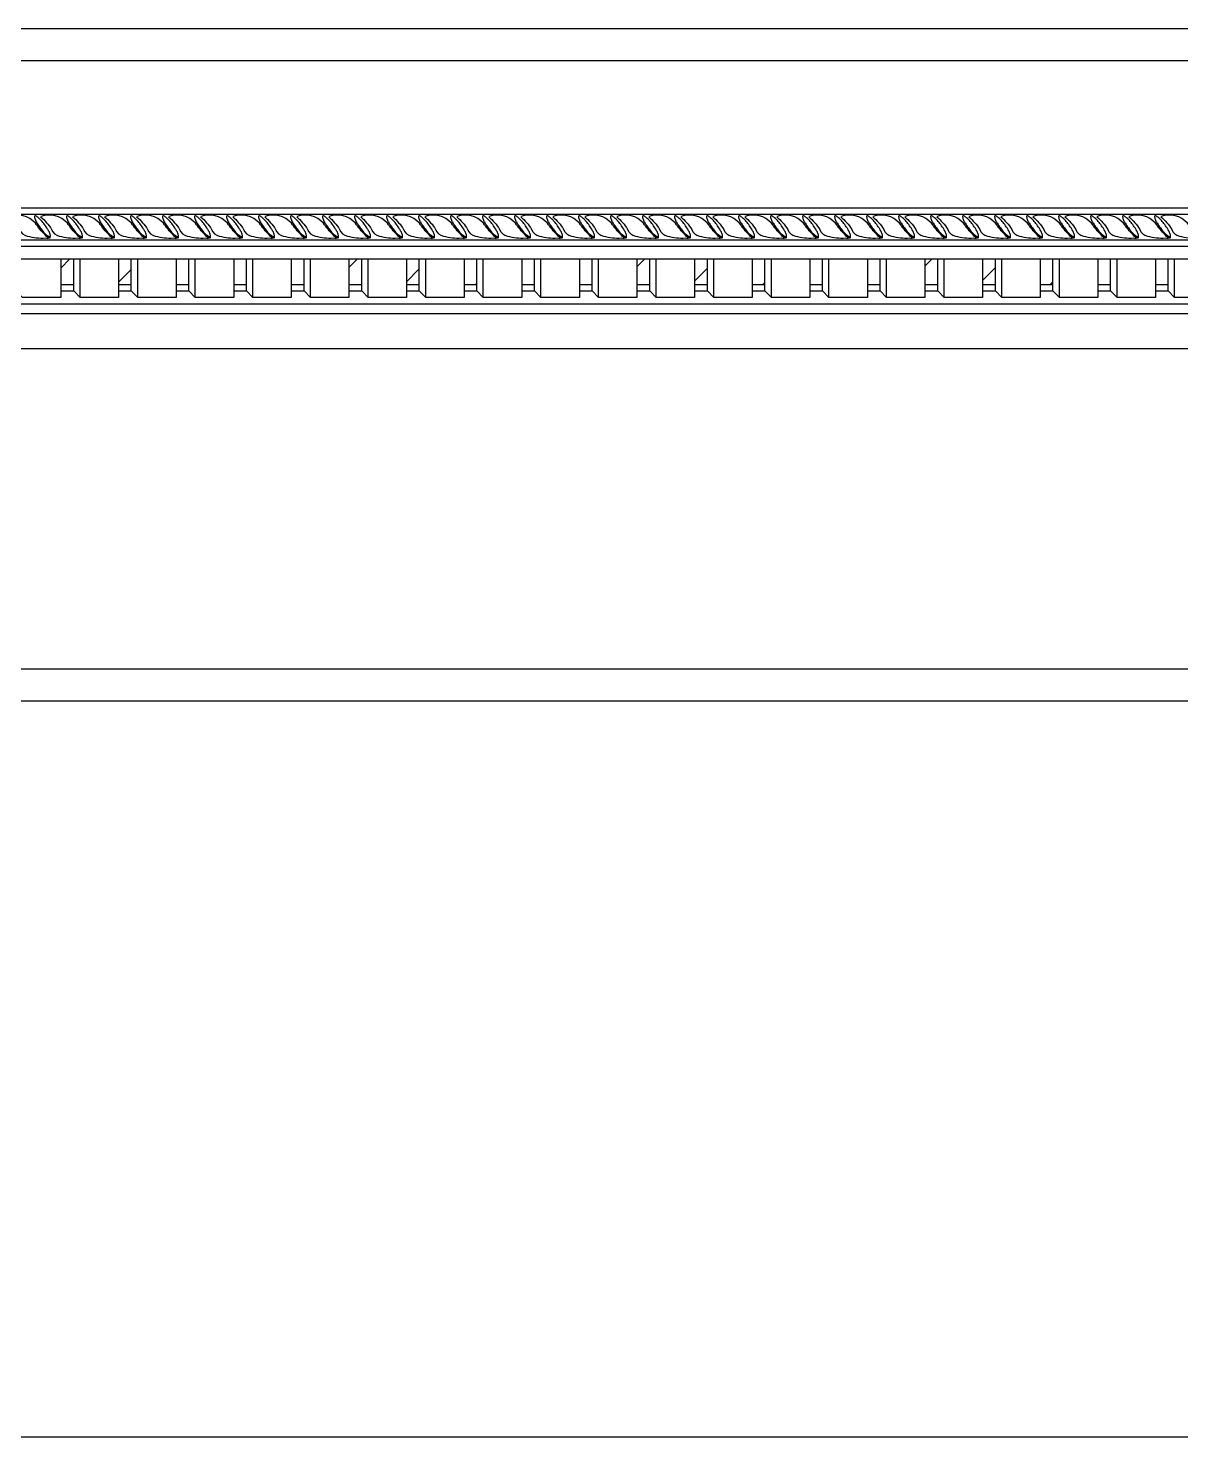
# Model space of a CAD drawing. Header units: metres. Extents: x 6109 to 10009, y 6120 to 9320.
# Drawn here: x 7686.1 to 8046.1, y 8876 to 9320.2 of the extents above; entities that cross this region are included whole.
import ezdxf

# ---------------------------------------------------------------- set-up
doc = ezdxf.new("R2010")
doc.units = ezdxf.units.M
doc.layers.add('3', color=3, linetype='Continuous')
doc.layers.add('4', color=4, linetype='Continuous')

msp = doc.modelspace()

# ---------------------------------------------------------------- hatches: boundary and pattern name
at = {"layer": '3'}
h = msp.add_hatch(dxfattribs=at)
h.set_pattern_fill('ANSI31', scale=5)
h.paths.add_polyline_path([(7700.27, 9248.21), (7696.27, 9248.21), (7696.27, 9240.21), (7700.27, 9240.21)])
h = msp.add_hatch(dxfattribs=at)
h.set_pattern_fill('ANSI31', scale=5)
h.paths.add_polyline_path([(7718.27, 9248.21), (7714.27, 9248.21), (7714.27, 9240.21), (7718.27, 9240.21)])
h = msp.add_hatch(dxfattribs=at)
h.set_pattern_fill('ANSI31', scale=5)
h.paths.add_polyline_path([(7736.27, 9248.21), (7732.27, 9248.21), (7732.27, 9240.21), (7736.27, 9240.21)])
h = msp.add_hatch(dxfattribs=at)
h.set_pattern_fill('ANSI31', scale=5)
h.paths.add_polyline_path([(7754.27, 9248.21), (7750.27, 9248.21), (7750.27, 9240.21), (7754.27, 9240.21)])
h = msp.add_hatch(dxfattribs=at)
h.set_pattern_fill('ANSI31', scale=5)
h.paths.add_polyline_path([(7772.27, 9248.21), (7768.27, 9248.21), (7768.27, 9240.21), (7772.27, 9240.21)])
h = msp.add_hatch(dxfattribs=at)
h.set_pattern_fill('ANSI31', scale=5)
h.paths.add_polyline_path([(7790.27, 9248.21), (7786.27, 9248.21), (7786.27, 9240.21), (7790.27, 9240.21)])
h = msp.add_hatch(dxfattribs=at)
h.set_pattern_fill('ANSI31', scale=5)
h.paths.add_polyline_path([(7808.27, 9248.21), (7804.27, 9248.21), (7804.27, 9240.21), (7808.27, 9240.21)])
h = msp.add_hatch(dxfattribs=at)
h.set_pattern_fill('ANSI31', scale=5)
h.paths.add_polyline_path([(7826.27, 9248.21), (7822.27, 9248.21), (7822.27, 9240.21), (7826.27, 9240.21)])
h = msp.add_hatch(dxfattribs=at)
h.set_pattern_fill('ANSI31', scale=5)
h.paths.add_polyline_path([(7844.27, 9248.21), (7840.27, 9248.21), (7840.27, 9240.21), (7844.27, 9240.21)])
h = msp.add_hatch(dxfattribs=at)
h.set_pattern_fill('ANSI31', scale=5)
h.paths.add_polyline_path([(7862.27, 9248.21), (7858.27, 9248.21), (7858.27, 9240.21), (7862.27, 9240.21)])
h = msp.add_hatch(dxfattribs=at)
h.set_pattern_fill('ANSI31', scale=5)
h.paths.add_polyline_path([(7880.27, 9248.21), (7876.27, 9248.21), (7876.27, 9240.21), (7880.27, 9240.21)])
h = msp.add_hatch(dxfattribs=at)
h.set_pattern_fill('ANSI31', scale=5)
h.paths.add_polyline_path([(7898.27, 9248.21), (7894.27, 9248.21), (7894.27, 9240.21), (7898.27, 9240.21)])
h = msp.add_hatch(dxfattribs=at)
h.set_pattern_fill('ANSI31', scale=5)
h.paths.add_polyline_path([(7916.27, 9248.21), (7912.27, 9248.21), (7912.27, 9240.21), (7916.27, 9240.21)])
h = msp.add_hatch(dxfattribs=at)
h.set_pattern_fill('ANSI31', scale=5)
h.paths.add_polyline_path([(7934.27, 9248.21), (7930.27, 9248.21), (7930.27, 9240.21), (7934.27, 9240.21)])
h = msp.add_hatch(dxfattribs=at)
h.set_pattern_fill('ANSI31', scale=5)
h.paths.add_polyline_path([(7952.27, 9248.21), (7948.27, 9248.21), (7948.27, 9240.21), (7952.27, 9240.21)])
h = msp.add_hatch(dxfattribs=at)
h.set_pattern_fill('ANSI31', scale=5)
h.paths.add_polyline_path([(7970.27, 9248.21), (7966.27, 9248.21), (7966.27, 9240.21), (7970.27, 9240.21)])
h = msp.add_hatch(dxfattribs=at)
h.set_pattern_fill('ANSI31', scale=5)
h.paths.add_polyline_path([(7988.27, 9248.21), (7984.27, 9248.21), (7984.27, 9240.21), (7988.27, 9240.21)])
h = msp.add_hatch(dxfattribs=at)
h.set_pattern_fill('ANSI31', scale=5)
h.paths.add_polyline_path([(8006.27, 9248.21), (8002.27, 9248.21), (8002.27, 9240.21), (8006.27, 9240.21)])
h = msp.add_hatch(dxfattribs=at)
h.set_pattern_fill('ANSI31', scale=5)
h.paths.add_polyline_path([(8024.27, 9248.21), (8020.27, 9248.21), (8020.27, 9240.21), (8024.27, 9240.21)])
h = msp.add_hatch(dxfattribs=at)
h.set_pattern_fill('ANSI31', scale=5)
h.paths.add_polyline_path([(8042.27, 9248.21), (8038.27, 9248.21), (8038.27, 9240.21), (8042.27, 9240.21)])

# ---------------------------------------------------------------- linework, layer by layer
for p, q in [((6185.02, 9310.21), (9933.02, 9310.21)), ((6143.02, 9262.21), (9975.02, 9262.21)), ((6145.02, 9264.21), (9973.02, 9264.21)), ((6137.02, 9252.21), (9981.02, 9252.21)), ((6139.02, 9254.21), (9975.02, 9254.21)), ((6137.02, 9248.21), (9981.02, 9248.21)), ((7702.27, 9236.21), (7702.27, 9248.21)), ((7720.27, 9236.21), (7720.27, 9248.21)), ((7738.27, 9236.21), (7738.27, 9248.21)), ((7756.27, 9236.21), (7756.27, 9248.21)), ((7774.27, 9236.21), (7774.27, 9248.21)), ((7792.27, 9236.21), (7792.27, 9248.21)), ((7810.27, 9236.21), (7810.27, 9248.21)), ((7828.27, 9236.21), (7828.27, 9248.21)), ((7846.27, 9236.21), (7846.27, 9248.21)), ((7864.27, 9236.21), (7864.27, 9248.21)), ((7882.27, 9236.21), (7882.27, 9248.21)), ((7900.27, 9236.21), (7900.27, 9248.21)), ((7918.27, 9236.21), (7918.27, 9248.21)), ((7936.27, 9236.21), (7936.27, 9248.21)), ((7954.27, 9236.21), (7954.27, 9248.21)), ((7972.27, 9236.21), (7972.27, 9248.21)), ((7990.27, 9236.21), (7990.27, 9248.21)), ((8008.27, 9236.21), (8008.27, 9248.21)), ((8026.27, 9236.21), (8026.27, 9248.21)), ((8044.27, 9236.21), (8044.27, 9248.21)), ((7696.27, 9240.21), (7700.27, 9240.21)), ((7714.27, 9240.21), (7718.27, 9240.21)), ((7732.27, 9240.21), (7736.27, 9240.21)), ((7750.27, 9240.21), (7754.27, 9240.21)), ((7768.27, 9240.21), (7772.27, 9240.21)), ((7786.27, 9240.21), (7790.27, 9240.21)), ((7804.27, 9240.21), (7808.27, 9240.21)), ((7822.27, 9240.21), (7826.27, 9240.21)), ((7840.27, 9240.21), (7844.27, 9240.21)), ((7858.27, 9240.21), (7862.27, 9240.21)), ((7876.27, 9240.21), (7880.27, 9240.21)), ((7894.27, 9240.21), (7898.27, 9240.21)), ((7912.27, 9240.21), (7916.27, 9240.21)), ((7930.27, 9240.21), (7934.27, 9240.21)), ((7948.27, 9240.21), (7952.27, 9240.21)), ((7966.27, 9240.21), (7970.27, 9240.21)), ((7984.27, 9240.21), (7988.27, 9240.21)), ((8002.27, 9240.21), (8006.27, 9240.21)), ((8020.27, 9240.21), (8024.27, 9240.21)), ((8038.27, 9240.21), (8042.27, 9240.21)), ((7696.27, 9238.21), (7700.27, 9238.21)), ((7714.27, 9238.21), (7718.27, 9238.21)), ((7732.27, 9238.21), (7736.27, 9238.21)), ((7750.27, 9238.21), (7754.27, 9238.21)), ((7768.27, 9238.21), (7772.27, 9238.21)), ((7786.27, 9238.21), (7790.27, 9238.21)), ((7804.27, 9238.21), (7808.27, 9238.21)), ((7822.27, 9238.21), (7826.27, 9238.21)), ((7840.27, 9238.21), (7844.27, 9238.21)), ((7858.27, 9238.21), (7862.27, 9238.21)), ((7876.27, 9238.21), (7880.27, 9238.21)), ((7894.27, 9238.21), (7898.27, 9238.21)), ((7912.27, 9238.21), (7916.27, 9238.21)), ((7930.27, 9238.21), (7934.27, 9238.21)), ((7948.27, 9238.21), (7952.27, 9238.21)), ((7966.27, 9238.21), (7970.27, 9238.21)), ((7984.27, 9238.21), (7988.27, 9238.21)), ((8002.27, 9238.21), (8006.27, 9238.21)), ((8020.27, 9238.21), (8024.27, 9238.21)), ((8038.27, 9238.21), (8042.27, 9238.21)), ((6121.02, 9231.21), (9997.02, 9231.21)), ((6125.02, 9234.21), (9993.02, 9234.21))]:
    msp.add_line(p, q, dxfattribs=at)
for points in [[(7679.95, 9261.36, -0.08), (7683.37, 9257.45, 0.25), (7685.78, 9255.37, 0.08), (7691.45, 9254.76, 0.15), (7693.08, 9254.96, -0.34), (7691.32, 9255.77, -0.05), (7688.35, 9259.36, 0.31), (7679.99, 9261.44, 0.31)], [(7689.95, 9261.36, -0.08), (7693.37, 9257.45, 0.25), (7695.78, 9255.37, 0.08), (7701.45, 9254.76, 0.15), (7703.08, 9254.96, -0.34), (7701.32, 9255.77, -0.05), (7698.35, 9259.36, 0.31), (7689.99, 9261.44, 0.31)], [(7699.95, 9261.36, -0.08), (7703.37, 9257.45, 0.25), (7705.78, 9255.37, 0.08), (7711.45, 9254.76, 0.15), (7713.08, 9254.96, -0.34), (7711.32, 9255.77, -0.05), (7708.35, 9259.36, 0.31), (7699.99, 9261.44, 0.31)], [(7709.95, 9261.36, -0.08), (7713.37, 9257.45, 0.25), (7715.78, 9255.37, 0.08), (7721.45, 9254.76, 0.15), (7723.08, 9254.96, -0.34), (7721.32, 9255.77, -0.05), (7718.35, 9259.36, 0.31), (7709.99, 9261.44, 0.31)], [(7719.95, 9261.36, -0.08), (7723.37, 9257.45, 0.25), (7725.78, 9255.37, 0.08), (7731.45, 9254.76, 0.15), (7733.08, 9254.96, -0.34), (7731.32, 9255.77, -0.05), (7728.35, 9259.36, 0.31), (7719.99, 9261.44, 0.31)], [(7729.95, 9261.36, -0.08), (7733.37, 9257.45, 0.25), (7735.78, 9255.37, 0.08), (7741.45, 9254.76, 0.15), (7743.08, 9254.96, -0.34), (7741.32, 9255.77, -0.05), (7738.35, 9259.36, 0.31), (7729.99, 9261.44, 0.31)], [(7739.95, 9261.36, -0.08), (7743.37, 9257.45, 0.25), (7745.78, 9255.37, 0.08), (7751.45, 9254.76, 0.15), (7753.08, 9254.96, -0.34), (7751.32, 9255.77, -0.05), (7748.35, 9259.36, 0.31), (7739.99, 9261.44, 0.31)], [(7749.95, 9261.36, -0.08), (7753.37, 9257.45, 0.25), (7755.78, 9255.37, 0.08), (7761.45, 9254.76, 0.15), (7763.08, 9254.96, -0.34), (7761.32, 9255.77, -0.05), (7758.35, 9259.36, 0.31), (7749.99, 9261.44, 0.31)], [(7759.95, 9261.36, -0.08), (7763.37, 9257.45, 0.25), (7765.78, 9255.37, 0.08), (7771.45, 9254.76, 0.15), (7773.08, 9254.96, -0.34), (7771.32, 9255.77, -0.05), (7768.35, 9259.36, 0.31), (7759.99, 9261.44, 0.31)], [(7769.95, 9261.36, -0.08), (7773.37, 9257.45, 0.25), (7775.78, 9255.37, 0.08), (7781.45, 9254.76, 0.15), (7783.08, 9254.96, -0.34), (7781.32, 9255.77, -0.05), (7778.35, 9259.36, 0.31), (7769.99, 9261.44, 0.31)], [(7779.95, 9261.36, -0.08), (7783.37, 9257.45, 0.25), (7785.78, 9255.37, 0.08), (7791.45, 9254.76, 0.15), (7793.08, 9254.96, -0.34), (7791.32, 9255.77, -0.05), (7788.35, 9259.36, 0.31), (7779.99, 9261.44, 0.31)], [(7789.95, 9261.36, -0.08), (7793.37, 9257.45, 0.25), (7795.78, 9255.37, 0.08), (7801.45, 9254.76, 0.15), (7803.08, 9254.96, -0.34), (7801.32, 9255.77, -0.05), (7798.35, 9259.36, 0.31), (7789.99, 9261.44, 0.31)], [(7799.95, 9261.36, -0.08), (7803.37, 9257.45, 0.25), (7805.78, 9255.37, 0.08), (7811.45, 9254.76, 0.15), (7813.08, 9254.96, -0.34), (7811.32, 9255.77, -0.05), (7808.35, 9259.36, 0.31), (7799.99, 9261.44, 0.31)], [(7809.95, 9261.36, -0.08), (7813.37, 9257.45, 0.25), (7815.78, 9255.37, 0.08), (7821.45, 9254.76, 0.15), (7823.08, 9254.96, -0.34), (7821.32, 9255.77, -0.05), (7818.35, 9259.36, 0.31), (7809.99, 9261.44, 0.31)], [(7819.95, 9261.36, -0.08), (7823.37, 9257.45, 0.25), (7825.78, 9255.37, 0.08), (7831.45, 9254.76, 0.15), (7833.08, 9254.96, -0.34), (7831.32, 9255.77, -0.05), (7828.35, 9259.36, 0.31), (7819.99, 9261.44, 0.31)], [(7829.95, 9261.36, -0.08), (7833.37, 9257.45, 0.25), (7835.78, 9255.37, 0.08), (7841.45, 9254.76, 0.15), (7843.08, 9254.96, -0.34), (7841.32, 9255.77, -0.05), (7838.35, 9259.36, 0.31), (7829.99, 9261.44, 0.31)], [(7839.95, 9261.36, -0.08), (7843.37, 9257.45, 0.25), (7845.78, 9255.37, 0.08), (7851.45, 9254.76, 0.15), (7853.08, 9254.96, -0.34), (7851.32, 9255.77, -0.05), (7848.35, 9259.36, 0.31), (7839.99, 9261.44, 0.31)], [(7849.95, 9261.36, -0.08), (7853.37, 9257.45, 0.25), (7855.78, 9255.37, 0.08), (7861.45, 9254.76, 0.15), (7863.08, 9254.96, -0.34), (7861.32, 9255.77, -0.05), (7858.35, 9259.36, 0.31), (7849.99, 9261.44, 0.31)], [(7859.95, 9261.36, -0.08), (7863.37, 9257.45, 0.25), (7865.78, 9255.37, 0.08), (7871.45, 9254.76, 0.15), (7873.08, 9254.96, -0.34), (7871.32, 9255.77, -0.05), (7868.35, 9259.36, 0.31), (7859.99, 9261.44, 0.31)], [(7869.95, 9261.36, -0.08), (7873.37, 9257.45, 0.25), (7875.78, 9255.37, 0.08), (7881.45, 9254.76, 0.15), (7883.08, 9254.96, -0.34), (7881.32, 9255.77, -0.05), (7878.35, 9259.36, 0.31), (7869.99, 9261.44, 0.31)], [(7879.95, 9261.36, -0.08), (7883.37, 9257.45, 0.25), (7885.78, 9255.37, 0.08), (7891.45, 9254.76, 0.15), (7893.08, 9254.96, -0.34), (7891.32, 9255.77, -0.05), (7888.35, 9259.36, 0.31), (7879.99, 9261.44, 0.31)], [(7889.95, 9261.36, -0.08), (7893.37, 9257.45, 0.25), (7895.78, 9255.37, 0.08), (7901.45, 9254.76, 0.15), (7903.08, 9254.96, -0.34), (7901.32, 9255.77, -0.05), (7898.35, 9259.36, 0.31), (7889.99, 9261.44, 0.31)], [(7899.95, 9261.36, -0.08), (7903.37, 9257.45, 0.25), (7905.78, 9255.37, 0.08), (7911.45, 9254.76, 0.15), (7913.08, 9254.96, -0.34), (7911.32, 9255.77, -0.05), (7908.35, 9259.36, 0.31), (7899.99, 9261.44, 0.31)], [(7909.95, 9261.36, -0.08), (7913.37, 9257.45, 0.25), (7915.78, 9255.37, 0.08), (7921.45, 9254.76, 0.15), (7923.08, 9254.96, -0.34), (7921.32, 9255.77, -0.05), (7918.35, 9259.36, 0.31), (7909.99, 9261.44, 0.31)], [(7919.95, 9261.36, -0.08), (7923.37, 9257.45, 0.25), (7925.78, 9255.37, 0.08), (7931.45, 9254.76, 0.15), (7933.08, 9254.96, -0.34), (7931.32, 9255.77, -0.05), (7928.35, 9259.36, 0.31), (7919.99, 9261.44, 0.31)], [(7929.95, 9261.36, -0.08), (7933.37, 9257.45, 0.25), (7935.78, 9255.37, 0.08), (7941.45, 9254.76, 0.15), (7943.08, 9254.96, -0.34), (7941.32, 9255.77, -0.05), (7938.35, 9259.36, 0.31), (7929.99, 9261.44, 0.31)], [(7939.95, 9261.36, -0.08), (7943.37, 9257.45, 0.25), (7945.78, 9255.37, 0.08), (7951.45, 9254.76, 0.15), (7953.08, 9254.96, -0.34), (7951.32, 9255.77, -0.05), (7948.35, 9259.36, 0.31), (7939.99, 9261.44, 0.31)], [(7949.95, 9261.36, -0.08), (7953.37, 9257.45, 0.25), (7955.78, 9255.37, 0.08), (7961.45, 9254.76, 0.15), (7963.08, 9254.96, -0.34), (7961.32, 9255.77, -0.05), (7958.35, 9259.36, 0.31), (7949.99, 9261.44, 0.31)], [(7959.95, 9261.36, -0.08), (7963.37, 9257.45, 0.25), (7965.78, 9255.37, 0.08), (7971.45, 9254.76, 0.15), (7973.08, 9254.96, -0.34), (7971.32, 9255.77, -0.05), (7968.35, 9259.36, 0.31), (7959.99, 9261.44, 0.31)], [(7969.95, 9261.36, -0.08), (7973.37, 9257.45, 0.25), (7975.78, 9255.37, 0.08), (7981.45, 9254.76, 0.15), (7983.08, 9254.96, -0.34), (7981.32, 9255.77, -0.05), (7978.35, 9259.36, 0.31), (7969.99, 9261.44, 0.31)], [(7979.95, 9261.36, -0.08), (7983.37, 9257.45, 0.25), (7985.78, 9255.37, 0.08), (7991.45, 9254.76, 0.15), (7993.08, 9254.96, -0.34), (7991.32, 9255.77, -0.05), (7988.35, 9259.36, 0.31), (7979.99, 9261.44, 0.31)], [(7989.95, 9261.36, -0.08), (7993.37, 9257.45, 0.25), (7995.78, 9255.37, 0.08), (8001.45, 9254.76, 0.15), (8003.08, 9254.96, -0.34), (8001.32, 9255.77, -0.05), (7998.35, 9259.36, 0.31), (7989.99, 9261.44, 0.31)], [(7999.95, 9261.36, -0.08), (8003.37, 9257.45, 0.25), (8005.78, 9255.37, 0.08), (8011.45, 9254.76, 0.15), (8013.08, 9254.96, -0.34), (8011.32, 9255.77, -0.05), (8008.35, 9259.36, 0.31), (7999.99, 9261.44, 0.31)], [(8009.95, 9261.36, -0.08), (8013.37, 9257.45, 0.25), (8015.78, 9255.37, 0.08), (8021.45, 9254.76, 0.15), (8023.08, 9254.96, -0.34), (8021.32, 9255.77, -0.05), (8018.35, 9259.36, 0.31), (8009.99, 9261.44, 0.31)], [(8019.95, 9261.36, -0.08), (8023.37, 9257.45, 0.25), (8025.78, 9255.37, 0.08), (8031.45, 9254.76, 0.15), (8033.08, 9254.96, -0.34), (8031.32, 9255.77, -0.05), (8028.35, 9259.36, 0.31), (8019.99, 9261.44, 0.31)], [(8029.95, 9261.36, -0.08), (8033.37, 9257.45, 0.25), (8035.78, 9255.37, 0.08), (8041.45, 9254.76, 0.15), (8043.08, 9254.96, -0.34), (8041.32, 9255.77, -0.05), (8038.35, 9259.36, 0.31), (8029.99, 9261.44, 0.31)], [(8039.95, 9261.36, -0.08), (8043.37, 9257.45, 0.25), (8045.78, 9255.37, 0.08), (8051.45, 9254.76, 0.15), (8053.08, 9254.96, -0.34), (8051.32, 9255.77, -0.05), (8048.35, 9259.36, 0.31), (8039.99, 9261.44, 0.31)]]:
    msp.add_lwpolyline(points, format="xyb", dxfattribs=at)
for points in [[(7692.91, 9255.2, 0.28), (7693.02, 9255.46, 0.07), (7692.69, 9256.51, 0.03), (7692.13, 9257.57, 0.02), (7691.19, 9258.94, 0.02), (7690.14, 9260.22, 0.03), (7689.29, 9261.06, 0.07), (7688.38, 9261.67, 0.28), (7688.1, 9261.64, 0.28), (7688, 9261.38, 0.07), (7688.32, 9260.34, 0.03), (7688.89, 9259.28, 0.02), (7689.82, 9257.91, 0.02), (7690.87, 9256.63, 0.03), (7691.72, 9255.78, 0.07), (7692.64, 9255.18, 0.28)], [(7702.91, 9255.2, 0.28), (7703.02, 9255.46, 0.07), (7702.69, 9256.51, 0.03), (7702.13, 9257.57, 0.02), (7701.19, 9258.94, 0.02), (7700.14, 9260.22, 0.03), (7699.29, 9261.06, 0.07), (7698.38, 9261.67, 0.28), (7698.1, 9261.64, 0.28), (7698, 9261.38, 0.07), (7698.32, 9260.34, 0.03), (7698.89, 9259.28, 0.02), (7699.82, 9257.91, 0.02), (7700.87, 9256.63, 0.03), (7701.72, 9255.78, 0.07), (7702.64, 9255.18, 0.28)], [(7712.91, 9255.2, 0.28), (7713.02, 9255.46, 0.07), (7712.69, 9256.51, 0.03), (7712.13, 9257.57, 0.02), (7711.19, 9258.94, 0.02), (7710.14, 9260.22, 0.03), (7709.29, 9261.06, 0.07), (7708.38, 9261.67, 0.28), (7708.1, 9261.64, 0.28), (7708, 9261.38, 0.07), (7708.32, 9260.34, 0.03), (7708.89, 9259.28, 0.02), (7709.82, 9257.91, 0.02), (7710.87, 9256.63, 0.03), (7711.72, 9255.78, 0.07), (7712.64, 9255.18, 0.28)], [(7722.91, 9255.2, 0.28), (7723.02, 9255.46, 0.07), (7722.69, 9256.51, 0.03), (7722.13, 9257.57, 0.02), (7721.19, 9258.94, 0.02), (7720.14, 9260.22, 0.03), (7719.29, 9261.06, 0.07), (7718.38, 9261.67, 0.28), (7718.1, 9261.64, 0.28), (7718, 9261.38, 0.07), (7718.32, 9260.34, 0.03), (7718.89, 9259.28, 0.02), (7719.82, 9257.91, 0.02), (7720.87, 9256.63, 0.03), (7721.72, 9255.78, 0.07), (7722.64, 9255.18, 0.28)], [(7732.91, 9255.2, 0.28), (7733.02, 9255.46, 0.07), (7732.69, 9256.51, 0.03), (7732.13, 9257.57, 0.02), (7731.19, 9258.94, 0.02), (7730.14, 9260.22, 0.03), (7729.29, 9261.06, 0.07), (7728.38, 9261.67, 0.28), (7728.1, 9261.64, 0.28), (7728, 9261.38, 0.07), (7728.32, 9260.34, 0.03), (7728.89, 9259.28, 0.02), (7729.82, 9257.91, 0.02), (7730.87, 9256.63, 0.03), (7731.72, 9255.78, 0.07), (7732.64, 9255.18, 0.28)], [(7742.91, 9255.2, 0.28), (7743.02, 9255.46, 0.07), (7742.69, 9256.51, 0.03), (7742.13, 9257.57, 0.02), (7741.19, 9258.94, 0.02), (7740.14, 9260.22, 0.03), (7739.29, 9261.06, 0.07), (7738.38, 9261.67, 0.28), (7738.1, 9261.64, 0.28), (7738, 9261.38, 0.07), (7738.32, 9260.34, 0.03), (7738.89, 9259.28, 0.02), (7739.82, 9257.91, 0.02), (7740.87, 9256.63, 0.03), (7741.72, 9255.78, 0.07), (7742.64, 9255.18, 0.28)], [(7752.91, 9255.2, 0.28), (7753.02, 9255.46, 0.07), (7752.69, 9256.51, 0.03), (7752.13, 9257.57, 0.02), (7751.19, 9258.94, 0.02), (7750.14, 9260.22, 0.03), (7749.29, 9261.06, 0.07), (7748.38, 9261.67, 0.28), (7748.1, 9261.64, 0.28), (7748, 9261.38, 0.07), (7748.32, 9260.34, 0.03), (7748.89, 9259.28, 0.02), (7749.82, 9257.91, 0.02), (7750.87, 9256.63, 0.03), (7751.72, 9255.78, 0.07), (7752.64, 9255.18, 0.28)], [(7762.91, 9255.2, 0.28), (7763.02, 9255.46, 0.07), (7762.69, 9256.51, 0.03), (7762.13, 9257.57, 0.02), (7761.19, 9258.94, 0.02), (7760.14, 9260.22, 0.03), (7759.29, 9261.06, 0.07), (7758.38, 9261.67, 0.28), (7758.1, 9261.64, 0.28), (7758, 9261.38, 0.07), (7758.32, 9260.34, 0.03), (7758.89, 9259.28, 0.02), (7759.82, 9257.91, 0.02), (7760.87, 9256.63, 0.03), (7761.72, 9255.78, 0.07), (7762.64, 9255.18, 0.28)], [(7772.91, 9255.2, 0.28), (7773.02, 9255.46, 0.07), (7772.69, 9256.51, 0.03), (7772.13, 9257.57, 0.02), (7771.19, 9258.94, 0.02), (7770.14, 9260.22, 0.03), (7769.29, 9261.06, 0.07), (7768.38, 9261.67, 0.28), (7768.1, 9261.64, 0.28), (7768, 9261.38, 0.07), (7768.32, 9260.34, 0.03), (7768.89, 9259.28, 0.02), (7769.82, 9257.91, 0.02), (7770.87, 9256.63, 0.03), (7771.72, 9255.78, 0.07), (7772.64, 9255.18, 0.28)], [(7782.91, 9255.2, 0.28), (7783.02, 9255.46, 0.07), (7782.69, 9256.51, 0.03), (7782.13, 9257.57, 0.02), (7781.19, 9258.94, 0.02), (7780.14, 9260.22, 0.03), (7779.29, 9261.06, 0.07), (7778.38, 9261.67, 0.28), (7778.1, 9261.64, 0.28), (7778, 9261.38, 0.07), (7778.32, 9260.34, 0.03), (7778.89, 9259.28, 0.02), (7779.82, 9257.91, 0.02), (7780.87, 9256.63, 0.03), (7781.72, 9255.78, 0.07), (7782.64, 9255.18, 0.28)], [(7792.91, 9255.2, 0.28), (7793.02, 9255.46, 0.07), (7792.69, 9256.51, 0.03), (7792.13, 9257.57, 0.02), (7791.19, 9258.94, 0.02), (7790.14, 9260.22, 0.03), (7789.29, 9261.06, 0.07), (7788.38, 9261.67, 0.28), (7788.1, 9261.64, 0.28), (7788, 9261.38, 0.07), (7788.32, 9260.34, 0.03), (7788.89, 9259.28, 0.02), (7789.82, 9257.91, 0.02), (7790.87, 9256.63, 0.03), (7791.72, 9255.78, 0.07), (7792.64, 9255.18, 0.28)], [(7802.91, 9255.2, 0.28), (7803.02, 9255.46, 0.07), (7802.69, 9256.51, 0.03), (7802.13, 9257.57, 0.02), (7801.19, 9258.94, 0.02), (7800.14, 9260.22, 0.03), (7799.29, 9261.06, 0.07), (7798.38, 9261.67, 0.28), (7798.1, 9261.64, 0.28), (7798, 9261.38, 0.07), (7798.32, 9260.34, 0.03), (7798.89, 9259.28, 0.02), (7799.82, 9257.91, 0.02), (7800.87, 9256.63, 0.03), (7801.72, 9255.78, 0.07), (7802.64, 9255.18, 0.28)], [(7812.91, 9255.2, 0.28), (7813.02, 9255.46, 0.07), (7812.69, 9256.51, 0.03), (7812.13, 9257.57, 0.02), (7811.19, 9258.94, 0.02), (7810.14, 9260.22, 0.03), (7809.29, 9261.06, 0.07), (7808.38, 9261.67, 0.28), (7808.1, 9261.64, 0.28), (7808, 9261.38, 0.07), (7808.32, 9260.34, 0.03), (7808.89, 9259.28, 0.02), (7809.82, 9257.91, 0.02), (7810.87, 9256.63, 0.03), (7811.72, 9255.78, 0.07), (7812.64, 9255.18, 0.28)], [(7822.91, 9255.2, 0.28), (7823.02, 9255.46, 0.07), (7822.69, 9256.51, 0.03), (7822.13, 9257.57, 0.02), (7821.19, 9258.94, 0.02), (7820.14, 9260.22, 0.03), (7819.29, 9261.06, 0.07), (7818.38, 9261.67, 0.28), (7818.1, 9261.64, 0.28), (7818, 9261.38, 0.07), (7818.32, 9260.34, 0.03), (7818.89, 9259.28, 0.02), (7819.82, 9257.91, 0.02), (7820.87, 9256.63, 0.03), (7821.72, 9255.78, 0.07), (7822.64, 9255.18, 0.28)], [(7832.91, 9255.2, 0.28), (7833.02, 9255.46, 0.07), (7832.69, 9256.51, 0.03), (7832.13, 9257.57, 0.02), (7831.19, 9258.94, 0.02), (7830.14, 9260.22, 0.03), (7829.29, 9261.06, 0.07), (7828.38, 9261.67, 0.28), (7828.1, 9261.64, 0.28), (7828, 9261.38, 0.07), (7828.32, 9260.34, 0.03), (7828.89, 9259.28, 0.02), (7829.82, 9257.91, 0.02), (7830.87, 9256.63, 0.03), (7831.72, 9255.78, 0.07), (7832.64, 9255.18, 0.28)], [(7842.91, 9255.2, 0.28), (7843.02, 9255.46, 0.07), (7842.69, 9256.51, 0.03), (7842.13, 9257.57, 0.02), (7841.19, 9258.94, 0.02), (7840.14, 9260.22, 0.03), (7839.29, 9261.06, 0.07), (7838.38, 9261.67, 0.28), (7838.1, 9261.64, 0.28), (7838, 9261.38, 0.07), (7838.32, 9260.34, 0.03), (7838.89, 9259.28, 0.02), (7839.82, 9257.91, 0.02), (7840.87, 9256.63, 0.03), (7841.72, 9255.78, 0.07), (7842.64, 9255.18, 0.28)], [(7852.91, 9255.2, 0.28), (7853.02, 9255.46, 0.07), (7852.69, 9256.51, 0.03), (7852.13, 9257.57, 0.02), (7851.19, 9258.94, 0.02), (7850.14, 9260.22, 0.03), (7849.29, 9261.06, 0.07), (7848.38, 9261.67, 0.28), (7848.1, 9261.64, 0.28), (7848, 9261.38, 0.07), (7848.32, 9260.34, 0.03), (7848.89, 9259.28, 0.02), (7849.82, 9257.91, 0.02), (7850.87, 9256.63, 0.03), (7851.72, 9255.78, 0.07), (7852.64, 9255.18, 0.28)], [(7862.91, 9255.2, 0.28), (7863.02, 9255.46, 0.07), (7862.69, 9256.51, 0.03), (7862.13, 9257.57, 0.02), (7861.19, 9258.94, 0.02), (7860.14, 9260.22, 0.03), (7859.29, 9261.06, 0.07), (7858.38, 9261.67, 0.28), (7858.1, 9261.64, 0.28), (7858, 9261.38, 0.07), (7858.32, 9260.34, 0.03), (7858.89, 9259.28, 0.02), (7859.82, 9257.91, 0.02), (7860.87, 9256.63, 0.03), (7861.72, 9255.78, 0.07), (7862.64, 9255.18, 0.28)], [(7872.91, 9255.2, 0.28), (7873.02, 9255.46, 0.07), (7872.69, 9256.51, 0.03), (7872.13, 9257.57, 0.02), (7871.19, 9258.94, 0.02), (7870.14, 9260.22, 0.03), (7869.29, 9261.06, 0.07), (7868.38, 9261.67, 0.28), (7868.1, 9261.64, 0.28), (7868, 9261.38, 0.07), (7868.32, 9260.34, 0.03), (7868.89, 9259.28, 0.02), (7869.82, 9257.91, 0.02), (7870.87, 9256.63, 0.03), (7871.72, 9255.78, 0.07), (7872.64, 9255.18, 0.28)], [(7882.91, 9255.2, 0.28), (7883.02, 9255.46, 0.07), (7882.69, 9256.51, 0.03), (7882.13, 9257.57, 0.02), (7881.19, 9258.94, 0.02), (7880.14, 9260.22, 0.03), (7879.29, 9261.06, 0.07), (7878.38, 9261.67, 0.28), (7878.1, 9261.64, 0.28), (7878, 9261.38, 0.07), (7878.32, 9260.34, 0.03), (7878.89, 9259.28, 0.02), (7879.82, 9257.91, 0.02), (7880.87, 9256.63, 0.03), (7881.72, 9255.78, 0.07), (7882.64, 9255.18, 0.28)], [(7892.91, 9255.2, 0.28), (7893.02, 9255.46, 0.07), (7892.69, 9256.51, 0.03), (7892.13, 9257.57, 0.02), (7891.19, 9258.94, 0.02), (7890.14, 9260.22, 0.03), (7889.29, 9261.06, 0.07), (7888.38, 9261.67, 0.28), (7888.1, 9261.64, 0.28), (7888, 9261.38, 0.07), (7888.32, 9260.34, 0.03), (7888.89, 9259.28, 0.02), (7889.82, 9257.91, 0.02), (7890.87, 9256.63, 0.03), (7891.72, 9255.78, 0.07), (7892.64, 9255.18, 0.28)], [(7902.91, 9255.2, 0.28), (7903.02, 9255.46, 0.07), (7902.69, 9256.51, 0.03), (7902.13, 9257.57, 0.02), (7901.19, 9258.94, 0.02), (7900.14, 9260.22, 0.03), (7899.29, 9261.06, 0.07), (7898.38, 9261.67, 0.28), (7898.1, 9261.64, 0.28), (7898, 9261.38, 0.07), (7898.32, 9260.34, 0.03), (7898.89, 9259.28, 0.02), (7899.82, 9257.91, 0.02), (7900.87, 9256.63, 0.03), (7901.72, 9255.78, 0.07), (7902.64, 9255.18, 0.28)], [(7912.91, 9255.2, 0.28), (7913.02, 9255.46, 0.07), (7912.69, 9256.51, 0.03), (7912.13, 9257.57, 0.02), (7911.19, 9258.94, 0.02), (7910.14, 9260.22, 0.03), (7909.29, 9261.06, 0.07), (7908.38, 9261.67, 0.28), (7908.1, 9261.64, 0.28), (7908, 9261.38, 0.07), (7908.32, 9260.34, 0.03), (7908.89, 9259.28, 0.02), (7909.82, 9257.91, 0.02), (7910.87, 9256.63, 0.03), (7911.72, 9255.78, 0.07), (7912.64, 9255.18, 0.28)], [(7922.91, 9255.2, 0.28), (7923.02, 9255.46, 0.07), (7922.69, 9256.51, 0.03), (7922.13, 9257.57, 0.02), (7921.19, 9258.94, 0.02), (7920.14, 9260.22, 0.03), (7919.29, 9261.06, 0.07), (7918.38, 9261.67, 0.28), (7918.1, 9261.64, 0.28), (7918, 9261.38, 0.07), (7918.32, 9260.34, 0.03), (7918.89, 9259.28, 0.02), (7919.82, 9257.91, 0.02), (7920.87, 9256.63, 0.03), (7921.72, 9255.78, 0.07), (7922.64, 9255.18, 0.28)], [(7932.91, 9255.2, 0.28), (7933.02, 9255.46, 0.07), (7932.69, 9256.51, 0.03), (7932.13, 9257.57, 0.02), (7931.19, 9258.94, 0.02), (7930.14, 9260.22, 0.03), (7929.29, 9261.06, 0.07), (7928.38, 9261.67, 0.28), (7928.1, 9261.64, 0.28), (7928, 9261.38, 0.07), (7928.32, 9260.34, 0.03), (7928.89, 9259.28, 0.02), (7929.82, 9257.91, 0.02), (7930.87, 9256.63, 0.03), (7931.72, 9255.78, 0.07), (7932.64, 9255.18, 0.28)], [(7942.91, 9255.2, 0.28), (7943.02, 9255.46, 0.07), (7942.69, 9256.51, 0.03), (7942.13, 9257.57, 0.02), (7941.19, 9258.94, 0.02), (7940.14, 9260.22, 0.03), (7939.29, 9261.06, 0.07), (7938.38, 9261.67, 0.28), (7938.1, 9261.64, 0.28), (7938, 9261.38, 0.07), (7938.32, 9260.34, 0.03), (7938.89, 9259.28, 0.02), (7939.82, 9257.91, 0.02), (7940.87, 9256.63, 0.03), (7941.72, 9255.78, 0.07), (7942.64, 9255.18, 0.28)], [(7952.91, 9255.2, 0.28), (7953.02, 9255.46, 0.07), (7952.69, 9256.51, 0.03), (7952.13, 9257.57, 0.02), (7951.19, 9258.94, 0.02), (7950.14, 9260.22, 0.03), (7949.29, 9261.06, 0.07), (7948.38, 9261.67, 0.28), (7948.1, 9261.64, 0.28), (7948, 9261.38, 0.07), (7948.32, 9260.34, 0.03), (7948.89, 9259.28, 0.02), (7949.82, 9257.91, 0.02), (7950.87, 9256.63, 0.03), (7951.72, 9255.78, 0.07), (7952.64, 9255.18, 0.28)], [(7962.91, 9255.2, 0.28), (7963.02, 9255.46, 0.07), (7962.69, 9256.51, 0.03), (7962.13, 9257.57, 0.02), (7961.19, 9258.94, 0.02), (7960.14, 9260.22, 0.03), (7959.29, 9261.06, 0.07), (7958.38, 9261.67, 0.28), (7958.1, 9261.64, 0.28), (7958, 9261.38, 0.07), (7958.32, 9260.34, 0.03), (7958.89, 9259.28, 0.02), (7959.82, 9257.91, 0.02), (7960.87, 9256.63, 0.03), (7961.72, 9255.78, 0.07), (7962.64, 9255.18, 0.28)], [(7972.91, 9255.2, 0.28), (7973.02, 9255.46, 0.07), (7972.69, 9256.51, 0.03), (7972.13, 9257.57, 0.02), (7971.19, 9258.94, 0.02), (7970.14, 9260.22, 0.03), (7969.29, 9261.06, 0.07), (7968.38, 9261.67, 0.28), (7968.1, 9261.64, 0.28), (7968, 9261.38, 0.07), (7968.32, 9260.34, 0.03), (7968.89, 9259.28, 0.02), (7969.82, 9257.91, 0.02), (7970.87, 9256.63, 0.03), (7971.72, 9255.78, 0.07), (7972.64, 9255.18, 0.28)], [(7982.91, 9255.2, 0.28), (7983.02, 9255.46, 0.07), (7982.69, 9256.51, 0.03), (7982.13, 9257.57, 0.02), (7981.19, 9258.94, 0.02), (7980.14, 9260.22, 0.03), (7979.29, 9261.06, 0.07), (7978.38, 9261.67, 0.28), (7978.1, 9261.64, 0.28), (7978, 9261.38, 0.07), (7978.32, 9260.34, 0.03), (7978.89, 9259.28, 0.02), (7979.82, 9257.91, 0.02), (7980.87, 9256.63, 0.03), (7981.72, 9255.78, 0.07), (7982.64, 9255.18, 0.28)], [(7992.91, 9255.2, 0.28), (7993.02, 9255.46, 0.07), (7992.69, 9256.51, 0.03), (7992.13, 9257.57, 0.02), (7991.19, 9258.94, 0.02), (7990.14, 9260.22, 0.03), (7989.29, 9261.06, 0.07), (7988.38, 9261.67, 0.28), (7988.1, 9261.64, 0.28), (7988, 9261.38, 0.07), (7988.32, 9260.34, 0.03), (7988.89, 9259.28, 0.02), (7989.82, 9257.91, 0.02), (7990.87, 9256.63, 0.03), (7991.72, 9255.78, 0.07), (7992.64, 9255.18, 0.28)], [(8002.91, 9255.2, 0.28), (8003.02, 9255.46, 0.07), (8002.69, 9256.51, 0.03), (8002.13, 9257.57, 0.02), (8001.19, 9258.94, 0.02), (8000.14, 9260.22, 0.03), (7999.29, 9261.06, 0.07), (7998.38, 9261.67, 0.28), (7998.1, 9261.64, 0.28), (7998, 9261.38, 0.07), (7998.32, 9260.34, 0.03), (7998.89, 9259.28, 0.02), (7999.82, 9257.91, 0.02), (8000.87, 9256.63, 0.03), (8001.72, 9255.78, 0.07), (8002.64, 9255.18, 0.28)], [(8012.91, 9255.2, 0.28), (8013.02, 9255.46, 0.07), (8012.69, 9256.51, 0.03), (8012.13, 9257.57, 0.02), (8011.19, 9258.94, 0.02), (8010.14, 9260.22, 0.03), (8009.29, 9261.06, 0.07), (8008.38, 9261.67, 0.28), (8008.1, 9261.64, 0.28), (8008, 9261.38, 0.07), (8008.32, 9260.34, 0.03), (8008.89, 9259.28, 0.02), (8009.82, 9257.91, 0.02), (8010.87, 9256.63, 0.03), (8011.72, 9255.78, 0.07), (8012.64, 9255.18, 0.28)], [(8022.91, 9255.2, 0.28), (8023.02, 9255.46, 0.07), (8022.69, 9256.51, 0.03), (8022.13, 9257.57, 0.02), (8021.19, 9258.94, 0.02), (8020.14, 9260.22, 0.03), (8019.29, 9261.06, 0.07), (8018.38, 9261.67, 0.28), (8018.1, 9261.64, 0.28), (8018, 9261.38, 0.07), (8018.32, 9260.34, 0.03), (8018.89, 9259.28, 0.02), (8019.82, 9257.91, 0.02), (8020.87, 9256.63, 0.03), (8021.72, 9255.78, 0.07), (8022.64, 9255.18, 0.28)], [(8032.91, 9255.2, 0.28), (8033.02, 9255.46, 0.07), (8032.69, 9256.51, 0.03), (8032.13, 9257.57, 0.02), (8031.19, 9258.94, 0.02), (8030.14, 9260.22, 0.03), (8029.29, 9261.06, 0.07), (8028.38, 9261.67, 0.28), (8028.1, 9261.64, 0.28), (8028, 9261.38, 0.07), (8028.32, 9260.34, 0.03), (8028.89, 9259.28, 0.02), (8029.82, 9257.91, 0.02), (8030.87, 9256.63, 0.03), (8031.72, 9255.78, 0.07), (8032.64, 9255.18, 0.28)], [(8042.91, 9255.2, 0.28), (8043.02, 9255.46, 0.07), (8042.69, 9256.51, 0.03), (8042.13, 9257.57, 0.02), (8041.19, 9258.94, 0.02), (8040.14, 9260.22, 0.03), (8039.29, 9261.06, 0.07), (8038.38, 9261.67, 0.28), (8038.1, 9261.64, 0.28), (8038, 9261.38, 0.07), (8038.32, 9260.34, 0.03), (8038.89, 9259.28, 0.02), (8039.82, 9257.91, 0.02), (8040.87, 9256.63, 0.03), (8041.72, 9255.78, 0.07), (8042.64, 9255.18, 0.28)]]:
    msp.add_lwpolyline(points, format="xyb", close=True, dxfattribs=at)
for points in [[(7696.27, 9248.21), (7696.27, 9236.21), (7684.27, 9236.21), (7682.27, 9238.21), (7682.27, 9248.21)], [(7714.27, 9248.21), (7714.27, 9236.21), (7702.27, 9236.21), (7700.27, 9238.21), (7700.27, 9248.21)], [(7732.27, 9248.21), (7732.27, 9236.21), (7720.27, 9236.21), (7718.27, 9238.21), (7718.27, 9248.21)], [(7750.27, 9248.21), (7750.27, 9236.21), (7738.27, 9236.21), (7736.27, 9238.21), (7736.27, 9248.21)], [(7768.27, 9248.21), (7768.27, 9236.21), (7756.27, 9236.21), (7754.27, 9238.21), (7754.27, 9248.21)], [(7786.27, 9248.21), (7786.27, 9236.21), (7774.27, 9236.21), (7772.27, 9238.21), (7772.27, 9248.21)], [(7804.27, 9248.21), (7804.27, 9236.21), (7792.27, 9236.21), (7790.27, 9238.21), (7790.27, 9248.21)], [(7822.27, 9248.21), (7822.27, 9236.21), (7810.27, 9236.21), (7808.27, 9238.21), (7808.27, 9248.21)], [(7840.27, 9248.21), (7840.27, 9236.21), (7828.27, 9236.21), (7826.27, 9238.21), (7826.27, 9248.21)], [(7858.27, 9248.21), (7858.27, 9236.21), (7846.27, 9236.21), (7844.27, 9238.21), (7844.27, 9248.21)], [(7876.27, 9248.21), (7876.27, 9236.21), (7864.27, 9236.21), (7862.27, 9238.21), (7862.27, 9248.21)], [(7894.27, 9248.21), (7894.27, 9236.21), (7882.27, 9236.21), (7880.27, 9238.21), (7880.27, 9248.21)], [(7912.27, 9248.21), (7912.27, 9236.21), (7900.27, 9236.21), (7898.27, 9238.21), (7898.27, 9248.21)], [(7930.27, 9248.21), (7930.27, 9236.21), (7918.27, 9236.21), (7916.27, 9238.21), (7916.27, 9248.21)], [(7948.27, 9248.21), (7948.27, 9236.21), (7936.27, 9236.21), (7934.27, 9238.21), (7934.27, 9248.21)], [(7966.27, 9248.21), (7966.27, 9236.21), (7954.27, 9236.21), (7952.27, 9238.21), (7952.27, 9248.21)], [(7984.27, 9248.21), (7984.27, 9236.21), (7972.27, 9236.21), (7970.27, 9238.21), (7970.27, 9248.21)], [(8002.27, 9248.21), (8002.27, 9236.21), (7990.27, 9236.21), (7988.27, 9238.21), (7988.27, 9248.21)], [(8020.27, 9248.21), (8020.27, 9236.21), (8008.27, 9236.21), (8006.27, 9238.21), (8006.27, 9248.21)], [(8038.27, 9248.21), (8038.27, 9236.21), (8026.27, 9236.21), (8024.27, 9238.21), (8024.27, 9248.21)], [(8056.27, 9248.21), (8056.27, 9236.21), (8044.27, 9236.21), (8042.27, 9238.21), (8042.27, 9248.21)]]:
    msp.add_lwpolyline(points, dxfattribs=at)
msp.add_lwpolyline([(6819.02, 8830.21), (6819.02, 9110.21), (9299.02, 9110.21), (9299.02, 8830.21), (8613.16, 8830.21), (8563.16, 8880.21), (7554.88, 8880.21), (7504.88, 8830.21)], close=True, dxfattribs=at)
at = {"layer": '4'}
for p, q in [((6185.02, 9320.21), (9933.02, 9320.21)), ((6114.02, 9220.21), (10004.02, 9220.21))]:
    msp.add_line(p, q, dxfattribs=at)
msp.add_lwpolyline([(6809.02, 8820.21), (6809.02, 9120.21), (9309.02, 9120.21), (9309.02, 8820.21), (8609.02, 8820.21), (8559.02, 8870.21), (7559.02, 8870.21), (7509.02, 8820.21)], close=True, dxfattribs=at)

doc.saveas('drawing.dxf')
